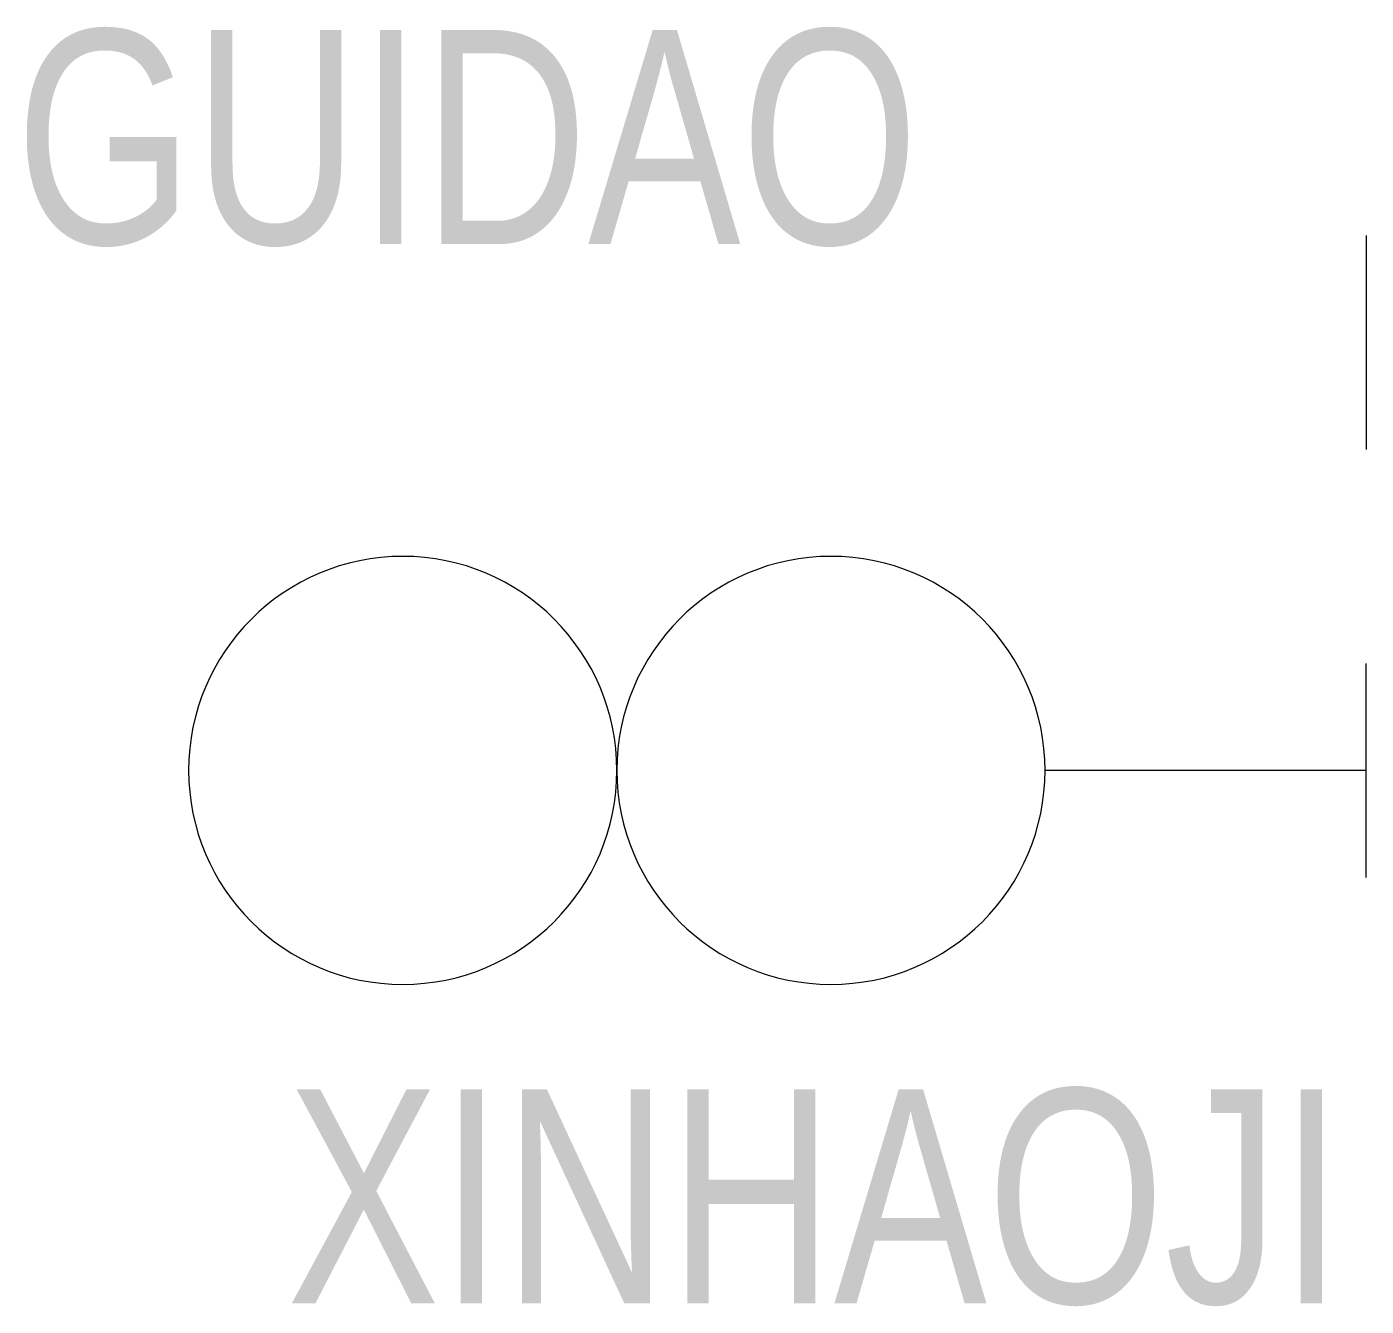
# Model space of a CAD drawing. Extents: x -12.5 to 0, y -9 to 2.9.
import ezdxf
from ezdxf.enums import TextEntityAlignment as Align

# ---------------------------------------------------------------- set-up
doc = ezdxf.new("R2010")
doc.units = 0
doc.layers.get('0').update_dxf_attribs({"linetype": 'CONTINUOUS'})

# ---------------------------------------------------------------- blocks, each defined once
blk = doc.blocks.new('JX')
for p, q in [((0, -1), (0, 1)), ((0, 0), (3, 0))]:
    blk.add_line(p, q)
for centre in [(5, 0), (9, 0)]:
    blk.add_circle(centre, 2)

msp = doc.modelspace()

# ---------------------------------------------------------------- linework, layer by layer
at = {"linetype": 'Continuous'}
msp.add_lwpolyline([(0, 1), (0, -1)], dxfattribs=at)

# ---------------------------------------------------------------- block references
at = {"linetype": 'Continuous', "xscale": -1}
msp.add_blockref('JX', (0, -4), dxfattribs=at)

# ---------------------------------------------------------------- texts
at = {"color": 1, "width": 0.8}
for tag, text, p in [('GUIDAO', 'IIBG', (-4.179, 0.919)), ('XINHAOJI', 'S', (-0.216, -8.979))]:
    msp.add_attdef(tag, text=text, height=2, dxfattribs=at).set_placement(p, align=Align.RIGHT)

doc.saveas('drawing.dxf')
